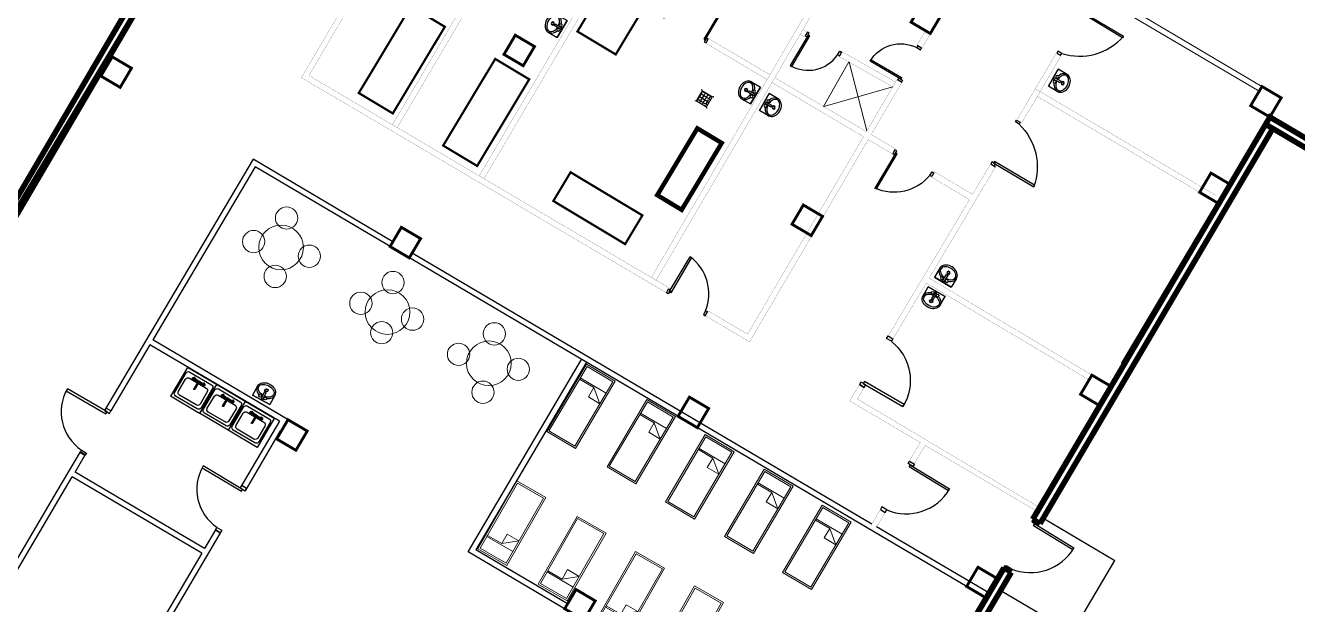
# Model space of a CAD drawing. Header units: millimetres. Extents: x 72758 to 367830, y 150032 to 293149.
# Drawn here: x 84565 to 107353, y 207848 to 218219 of the extents above; entities that cross this region are included whole.
import ezdxf

# ---------------------------------------------------------------- set-up
doc = ezdxf.new("R2010")
doc.units = ezdxf.units.MM
doc.linetypes.add('HIDDEN', pattern=[0.375, 0.25, -0.125])
for name, color, linetype in [('4', 34, 'Continuous'), ('5', 150, 'Continuous'), ('columns', 192, 'Continuous')]:
    doc.layers.add(name, color=color, linetype=linetype)

# ---------------------------------------------------------------- blocks, each defined once
blk = doc.blocks.new('Z$W@#52')
at = {"layer": 'columns', "lineweight": 0, "ltscale": 2000, "const_width": 50}
blk.add_lwpolyline([(21.53718579444103, 237.3432156166527), (224.6487432743888, 581.9381883283204), (569.243715985911, 378.8266308484599), (366.1321585060796, 34.23165813692322), (21.53718579455744, 237.3432156167983)], dxfattribs=at)
blk = doc.blocks.new('Z$W@#1548')
at = {"layer": '5', "linetype": 'Continuous', "ltscale": 2500}
blk.add_line((455.9240123830605, 500.3638539412059), (455.9240123821401, 0), dxfattribs=at)
for points in [[(191.6633826729012, 500.3638539412059), (455.9240123830605, 500.3638539412059)], [(191.6633826729012, 500.1266409573145), (455.9240123830605, 500.1266409573145)], [(455.9240123830605, 0), (455.9240123830605, 500.3638539412059)], [(191.6633826729012, 0), (455.9240123830605, 0)], [(434.3433146531097, 273.4795847740024), (238.3658959244713, 273.4795847740024)], [(238.3658959244713, 273.4795847740024), (238.3658959244713, 227.2481231086422)], [(238.3658959244713, 227.2481231086422), (434.3433146531097, 227.2481231086422)], [(434.3433146531097, 227.2481231086422), (434.3433146531097, 273.4795847740024)]]:
    blk.add_lwpolyline(points, dxfattribs=at)
for centre, radius in [((378.3496958776013, 320.5366586693563), 36.42457516299328), ((176.7733598455889, 249.7886004177853), 40.82111214782344), ((176.7733598455889, 249.7886004177853), 30.82111214782344), ((378.3496958776013, 180.4414079198614), 36.42457516299328)]:
    blk.add_circle(centre, radius, dxfattribs=at)
at = {"layer": '5', "linetype": 'Continuous', "ltscale": 2500, "extrusion": (0, 0, -1)}
for major_axis, ratio, start_param, end_param in [((-5.681651616549831e-11, 250.0633204784444), 0.7760822392178964, 2.002072519005743, 7.419320920129742), ((-2.286454693021843e-10, 216.4062869521303), 0.6661353664344177, 1.676420223309838, 7.745564261500943), ((8.772558359243043e-09, 250.0633204570291), 0.7760822392835873, 1.432506514006646, 1.477017592250542), ((-1.902244761647678e-08, 250.0633204379054), 0.7760822393419238, 1.662161065881041, 1.705705147530379)]:
    blk.add_ellipse((191.6633826726684, 250.0633204786573), major_axis=major_axis, ratio=ratio, start_param=start_param, end_param=end_param, dxfattribs=at)
blk = doc.blocks.new('Z$W@#21000')
at = {"layer": '4', "lineweight": 0, "ltscale": 2000}
for p, q in [((0, 0), (0, 1400)), ((0, 1400), (600, 1400)), ((30, 1370), (570, 1370)), ((30, 30), (30, 1370)), ((570, 1370), (570, 30)), ((600, 1400), (600, 0)), ((30, 1131.945362149185), (570, 1131.945362149185)), ((30, 1107.082933307611), (328.5094733822625, 1107.082933307611)), ((328.5094733822625, 1107.082933307611), (569.9999999998836, 912.3771652712021)), ((328.5094733822625, 1107.082933307611), (328.5094733822625, 912.3771652712021)), ((569.9999999998836, 912.3771652712021), (328.5094733822625, 912.3771652712021)), ((600, 0), (0, 0)), ((570, 30), (30, 30))]:
    blk.add_line(p, q, dxfattribs=at)
blk = doc.blocks.new('МОЙКА_2')
at = {"linetype": 'Continuous'}
blk.add_hatch(color=255, dxfattribs=at).paths.add_polyline_path([(8.863269777109963, -135.6666029775952, 0.117262035585161), (14.96662954709609, -130), (73.84660633876047, -130, 0.2558190745402343), (93.80000000000291, -149.9999999999854), (106.0316989645071, -147.3426152297179, 0.2956593259721962), (130, -126.1999999999825), (127.3426152297034, -113.9683010354347, 0.2956593259717331), (106.1999999999971, -90), (93.96830103544926, -92.65738477025297, 0.2522735819251192), (73.84660633876047, -110), (14.96662954709609, -110, 0.5345224838249685), (-14.96662954709609, -110), (-73.84660633876047, -110, 0.2558190745402356), (-93.80000000000291, -90), (-106.0316989644925, -92.65738477025297, 0.2956593259722126), (-130, -113.7999999999884), (-127.3426152297034, -126.0316989645507, 0.2956593259716889), (-106.1999999999971, -149.9999999999854), (-93.96830103544926, -147.3426152297179, 0.2522735819251193), (-73.84660633876047, -130), (-14.96662954709609, -130, 0.1172620355850331), (-8.863269777109963, -135.6666029775952), (-9.353074360871688, -264.6000000000058), (-10.63592373252322, -268.1245996811922), (-10.63592373252322, -271.8754003187933), (-9.353074360871688, -275.3999999999942), (-6.942106184607837, -278.2732799856894), (-3.693817547915387, -280.1486803044972), (0, -280.7999999999884), (3.693817547915387, -280.1486803044972), (6.942106184622389, -278.2732799856894), (9.353074360871688, -275.3999999999942), (10.63592373253778, -271.8754003187933), (10.63592373253778, -268.1245996811922), (8.863269777109963, -264.0162736275961)], flags=0)
at = {"color": 104, "linetype": 'Continuous'}
for p, q in [((-300, 0), (300, 0)), ((-300, 0), (-300, -600)), ((300, 0), (300, -600)), ((-275, -100), (-275, -500)), ((225, -49.99999999998545), (-225, -49.99999999998545)), ((-225, -200), (-225, -450)), ((175, -149.9999999999854), (-175, -149.9999999999854)), ((-130, -126.1999999999825), (-130, -113.7999999999884)), ((-126.4620193830051, -114.0240721057635), (-130, -113.7999999999884)), ((-126.4620193830051, -125.975927894222), (-130, -126.1999999999825)), ((-126.4620193830051, -126.4341204441735), (-126.4620193830051, -113.5658795558265)), ((-121.5379806169949, -113.5658795558265), (-121.5379806169949, -126.4341204441735)), ((-106.9499214380048, -115.2598383089353), (-121.5379806169949, -114.3359278942226)), ((-106.9499214380048, -124.7401616910647), (-121.5379806169949, -125.6640721057629)), ((-108.3708659010008, -118.523990489819), (-107.3612159320037, -115.75)), ((-108.3708659010008, -121.4760095101665), (-108.3708659010008, -118.523990489819)), ((-107.3612159320037, -124.2499999999854), (-108.3708659010008, -121.4760095101665)), ((-107.3612159320037, -115.75), (-105.4636946819955, -113.4886222334899)), ((-105.4636946819955, -126.5113777664956), (-107.3612159320037, -124.2499999999854)), ((-93.56587955579744, -93.53798061748967), (-106.4341204439988, -93.53798061748967)), ((-106.4341204439988, -98.46201938251033), (-93.56587955579744, -98.46201938251033)), ((-93.56587955579744, -141.5379806174897), (-106.4341204439988, -141.5379806174897)), ((-106.4341204439988, -146.4620193824958), (-93.56587955579744, -146.4620193824958)), ((-93.80000000000291, -90), (-106.1999999999971, -90)), ((-105.9759278940037, -93.53798061748967), (-106.1999999999971, -90)), ((-105.9759278940037, -146.4620193824958), (-106.1999999999971, -149.9999999999854)), ((-106.1999999999971, -149.9999999999854), (-93.80000000000291, -149.9999999999854)), ((-104.7388901119994, -113.0701561199239), (-105.6640721059957, -98.46201938251033)), ((-104.7388901119994, -126.9298438800615), (-105.6640721059957, -141.5379806174897)), ((-105.4636946819955, -113.4886222334899), (-102.9071712180012, -112.0126127233088)), ((-102.9071712180012, -127.9873872766766), (-105.4636946819955, -126.5113777664956)), ((-102.9071712180012, -112.0126127233088), (-100, -111.5)), ((-100, -128.5), (-102.9071712180012, -127.9873872766766)), ((-100, -111.5), (-97.09282878169324, -112.0126127233088)), ((-97.09282878169324, -127.9873872766766), (-100, -128.5)), ((-97.09282878169324, -112.0126127233088), (-94.53630531769886, -113.4886222334899)), ((-94.53630531769886, -126.5113777664956), (-97.09282878169324, -127.9873872766766)), ((-95.2611098875932, -113.0701561199239), (-94.33592789419345, -98.46201938251033)), ((-95.2611098875932, -126.9298438800615), (-94.33592789419345, -141.5379806174897)), ((-94.53630531769886, -113.4886222334899), (-92.63878406780714, -115.75)), ((-92.63878406780714, -124.2499999999854), (-94.53630531769886, -126.5113777664956)), ((-94.02407210579258, -93.53798061748967), (-93.80000000000291, -90)), ((-94.02407210579258, -146.4620193824958), (-93.80000000000291, -149.9999999999854)), ((-93.05007856199518, -115.2598383089353), (-78.46201938249578, -114.3359278942226)), ((-93.05007856199518, -124.7401616910647), (-78.46201938249578, -125.6640721057629)), ((-92.63878406780714, -115.75), (-91.62913409940666, -118.523990489819)), ((-91.62913409940666, -121.4760095101665), (-92.63878406780714, -124.2499999999854)), ((-91.62913409940666, -118.523990489819), (-91.62913409940666, -121.4760095101665)), ((-78.46201938249578, -126.4341204441735), (-78.46201938249578, -113.5658795558265)), ((-73.84660633880412, -110), (-14.96662954709609, -110)), ((-73.84660633880412, -130), (-14.96662954709609, -130)), ((-73.53798061750422, -113.5658795558265), (-73.53798061750422, -126.4341204441735)), ((-73.53798061750422, -114.0240721057635), (-70, -113.7999999999884)), ((-73.53798061750422, -125.975927894222), (-70, -126.1999999999825)), ((-70, -113.7999999999884), (-70, -126.1999999999825)), ((-7.794228634054889, -115.5), (-8.863269777109963, -118.4371664009814)), ((-8.863269777109963, -118.4371664009814), (-8.863269777109963, -264.016273627989)), ((-5.785088487173198, -113.1056000119133), (-7.794228634054889, -115.5)), ((-3.078181289922213, -111.5427664129238), (-5.785088487173198, -113.1056000119133)), ((0, -110.9999999999854), (-3.078181289922213, -111.5427664129238)), ((3.078181289936765, -111.5427664129238), (0, -110.9999999999854)), ((5.78508848718775, -113.1056000119133), (3.078181289936765, -111.5427664129238)), ((7.794228634054889, -115.5), (5.78508848718775, -113.1056000119133)), ((8.863269777109963, -118.4371664009814), (7.794228634054889, -115.5)), ((8.863269777109963, -264.016273627989), (8.863269777109963, -118.4371664009814)), ((14.96662954709609, -110), (73.84660633880412, -110)), ((14.96662954709609, -130), (73.84660633880412, -130)), ((70, -113.7999999999884), (70, -126.1999999999825)), ((73.53798061750422, -114.0240721057635), (70, -113.7999999999884)), ((73.53798061750422, -125.975927894222), (70, -126.1999999999825)), ((73.53798061750422, -113.5658795558265), (73.53798061750422, -126.4341204441735)), ((78.46201938251033, -126.4341204441735), (78.46201938251033, -113.5658795558265)), ((93.05007856199518, -115.2598383089353), (78.46201938251033, -114.3359278942226)), ((93.05007856199518, -124.7401616910647), (78.46201938251033, -125.6640721057629)), ((92.63878406780714, -115.75), (91.62913409940666, -118.523990489819)), ((91.62913409940666, -118.523990489819), (91.62913409940666, -121.4760095101665)), ((91.62913409940666, -121.4760095101665), (92.63878406780714, -124.2499999999854)), ((94.53630531769886, -113.4886222334899), (92.63878406780714, -115.75)), ((92.63878406780714, -124.2499999999854), (94.53630531769886, -126.5113777664956)), ((93.56587955579744, -93.53798061748967), (106.4341204439988, -93.53798061748967)), ((106.4341204439988, -98.46201938251033), (93.56587955579744, -98.46201938251033)), ((93.56587955579744, -141.5379806174897), (106.4341204439988, -141.5379806174897)), ((106.4341204439988, -146.4620193824958), (93.56587955579744, -146.4620193824958)), ((93.80000000000291, -90), (106.1999999999971, -90)), ((94.02407210580714, -93.53798061748967), (93.80000000000291, -90)), ((94.02407210580714, -146.4620193824958), (93.80000000000291, -149.9999999999854)), ((106.1999999999971, -149.9999999999854), (93.80000000000291, -149.9999999999854)), ((95.2611098875932, -113.0701561199239), (94.335927894208, -98.46201938251033)), ((95.2611098875932, -126.9298438800615), (94.335927894208, -141.5379806174897)), ((97.0928287817078, -112.0126127233088), (94.53630531769886, -113.4886222334899)), ((94.53630531769886, -126.5113777664956), (97.0928287817078, -127.9873872766766)), ((100, -111.5), (97.0928287817078, -112.0126127233088)), ((97.0928287817078, -127.9873872766766), (100, -128.5)), ((102.9071712180012, -112.0126127233088), (100, -111.5)), ((100, -128.5), (102.9071712180012, -127.9873872766766)), ((105.4636946819955, -113.4886222334899), (102.9071712180012, -112.0126127233088)), ((102.9071712180012, -127.9873872766766), (105.4636946819955, -126.5113777664956)), ((104.7388901119994, -113.0701561199239), (105.6640721059957, -98.46201938251033)), ((104.7388901119994, -126.9298438800615), (105.6640721059957, -141.5379806174897)), ((107.3612159320037, -115.75), (105.4636946819955, -113.4886222334899)), ((105.4636946819955, -126.5113777664956), (107.3612159320037, -124.2499999999854)), ((105.9759278940037, -93.53798061748967), (106.1999999999971, -90)), ((105.9759278940037, -146.4620193824958), (106.1999999999971, -149.9999999999854)), ((106.9499214380048, -115.2598383089353), (121.5379806169949, -114.3359278942226)), ((106.9499214380048, -124.7401616910647), (121.5379806169949, -125.6640721057629)), ((108.3708659010008, -118.523990489819), (107.3612159320037, -115.75)), ((107.3612159320037, -124.2499999999854), (108.3708659010008, -121.4760095101665)), ((108.3708659010008, -121.4760095101665), (108.3708659010008, -118.523990489819)), ((121.5379806169949, -113.5658795558265), (121.5379806169949, -126.4341204441735)), ((126.4620193830051, -126.4341204441735), (126.4620193830051, -113.5658795558265)), ((126.4620193830051, -114.0240721057635), (130, -113.7999999999884)), ((126.4620193830051, -125.975927894222), (130, -126.1999999999825)), ((130, -126.1999999999825), (130, -113.7999999999884)), ((225, -450), (225, -200)), ((275, -500), (275, -100)), ((-9.353074360871688, -264.6000000000058), (-10.63592373249412, -268.1245996809885)), ((-10.63592373249412, -268.1245996809885), (-10.63592373249412, -271.875400318997)), ((-10.63592373249412, -271.875400318997), (-9.353074360871688, -275.3999999999942)), ((-9.353074360871688, -275.3999999999942), (-6.942106184607837, -278.273279985995)), ((-6.942106184607837, -278.273279985995), (-3.693817547915387, -280.1486803040025)), ((-3.693817547915387, -280.1486803040025), (0, -280.7999999999884)), ((0, -280.7999999999884), (3.693817547915387, -280.1486803040025)), ((3.693817547915387, -280.1486803040025), (6.942106184607837, -278.273279985995)), ((6.942106184607837, -278.273279985995), (9.353074360871688, -275.3999999999942)), ((10.63592373249412, -268.1245996809885), (9.353074360871688, -264.6000000000058)), ((9.353074360871688, -275.3999999999942), (10.63592373249412, -271.875400318997)), ((10.63592373249412, -271.875400318997), (10.63592373249412, -268.1245996809885)), ((-300, -600), (300, -600)), ((-225, -549.9999999999854), (225, -549.9999999999854)), ((-175, -500), (175, -500))]:
    blk.add_line(p, q, dxfattribs=at)
blk.add_circle((0, -120), 0.1799999999930151, dxfattribs=at)
for centre, radius, start, end in [((-225, -100), 50, 90, 180), ((-175, -200), 50, 90, 180), ((-100, -120), 27.99999999999744, 102.440041042998, 167.5599589580469), ((-100, -120), 28.00000000000454, 192.440041041958, 257.5599589569928), ((-100, -120), 28.00000000000287, 12.44004104208071, 77.55995895799657), ((-100, -120), 27.99999999999347, 282.4400410419935, 347.5599589578951), ((0, -120), 17.99999999999669, 299.49870423111, 240.5012957688709), ((100, -120), 27.99999999999347, 102.4400410419935, 167.5599589579076), ((100, -120), 28.000000000006, 192.4400410421098, 257.5599589580097), ((100, -120), 28.00000000000454, 12.44004104195798, 77.55995895700657), ((100, -120), 27.99999999999744, 282.440041042998, 347.5599589580323), ((175, -200), 50, 0, 90), ((225, -100), 50, 0, 90), ((-175, -450), 50, 180, 270), ((175, -450), 50, 270, 360), ((-225, -500), 50, 180, 270), ((225, -500), 50, 270, 360)]:
    blk.add_arc(centre, radius, start, end, dxfattribs=at)
blk = doc.blocks.new('Z$W@#23638')
at = {"layer": '4', "linetype": 'Continuous'}
for points in [[(1148.848763274029, 921.5212443393248), (1122.818769715843, 877.9967723763548), (1209.867713639862, 825.9367852611758), (1235.897707198048, 869.4612572241458)], [(705.0964457844384, 69.55446552054491), (0, 491.2403611535265), (20.82399484654889, 526.0599387238908), (725.9204406309873, 104.3740430909384)], [(635.5419802643592, 52.05998711517896), (661.5719738224288, 95.58445907814894), (748.620917746448, 43.52447196296998), (722.5909241882619, 0)]]:
    blk.add_lwpolyline(points, close=True, dxfattribs=at)
blk.add_arc((781.1221628006315, 43.14568715565838), 900.5224428539766, 67.756127168115, 150.1590443880664, dxfattribs=at)
blk = doc.blocks.new('Z$W@#29337')
at = {"layer": '4', "linetype": 'Continuous'}
for points in [[(39.0110000007553, 39.0110000007553), (39.0110000007553, 770.9892000129839), (70.21980000135954, 770.9892000129839), (70.21980000135954, 39.0110000007553)], [(0, 78.0220000015106), (39.0110000007553, 78.0220000015106), (39.0110000007553, 0), (0, 0)], [(810.0002000137465, 78.0220000015106), (770.9892000129912, 78.0220000015106), (770.9892000129912, 0), (810.0002000137465, 0)]]:
    blk.add_lwpolyline(points, close=True, dxfattribs=at)
blk.add_arc((-45.20517554855905, -49.62579068745981), 824.9250433745183, 8.901639349489432, 84.1404947526145, dxfattribs=at)
blk = doc.blocks.new('Z$W@#14180')
at = {"layer": '4', "linetype": 'Continuous'}
for points in [[(39.0110000007553, 39.0110000007553), (39.0110000007553, 870.9892000129839), (70.21980000135954, 870.9892000129839), (70.21980000135954, 39.0110000007553)], [(0, 78.0220000015106), (39.0110000007553, 78.0220000015106), (39.0110000007553, 0), (0, 0)], [(910.0002000137465, 78.0220000015106), (870.9892000129912, 78.0220000015106), (870.9892000129912, 0), (910.0002000137465, 0)]]:
    blk.add_lwpolyline(points, close=True, dxfattribs=at)
blk.add_arc((-150.101864360855, -158.8141113444726), 1047.023655678246, 13.07341657879566, 79.59415538205263, dxfattribs=at)
blk = doc.blocks.new('A$C132F51F1')
at = {"layer": '4', "linetype": 'Continuous'}
for points in [[(759.9998380215839, 910.0000049639748), (759.9998380215839, 860.0000049639748), (859.9998380215839, 860.0000049639748), (859.9998380215839, 910.0000049639748)], [(809.9998380215875, 860.0000049639748), (-0.0001619784052309114, 860.0000049639748), (-0.0001619784052309114, 820.0000049639748), (809.9998380215875, 820.0000049639748)], [(759.9998380215839, 4.963982064509764e-06), (759.9998380215839, 50.00000496398206), (859.9998380215839, 50.00000496398206), (859.9998380215839, 4.963982064509764e-06)]]:
    blk.add_lwpolyline(points, close=True, dxfattribs=at)
blk.add_arc((809.9998380215875, 860.0000049639748), 809.9999999999927, 180, 266.4609735409952, dxfattribs=at)
blk = doc.blocks.new('ТРАП')
at = {"color": 7, "linetype": 'Continuous', "ltscale": 1000, "const_width": 30, "elevation": -4376.197963454515}
for points in [[(-145.4800370817029, 164.9502156892158), (-177.5491898566179, 191.7734365928482)], [(154.5199629182971, 164.9502156892158), (195.013433014974, 192.0429730718824)], [(-145.4800370817029, -135.0497843107842), (-182.0354536403393, -160.0958269633811)], [(154.5199629182971, -135.0497843107842), (185.6503127817923, -153.7624752962547)]]:
    blk.add_lwpolyline(points, dxfattribs=at)
at = {"color": 7, "linetype": 'Continuous', "const_width": 0.18}
for points in [[(-147.8021491708278, 159.3254448329099), (-165.5640665163446, 176.5899668443599)], [(152.1978508291722, 159.3254448329099), (181.5180264734154, 176.5899668443599)], [(-147.8021491708278, -140.6745551670901), (-184.3575657294641, -165.7205978196907)], [(152.1978508291722, -140.6745551670901), (183.3282006926675, -159.3872461525607)]]:
    blk.add_lwpolyline(points, dxfattribs=at)
at = {"color": 7, "linetype": 'Continuous', "const_width": 30, "elevation": -4376.197963454515}
blk.add_lwpolyline([(-145.4800370817029, -135.0497843107842), (154.5199629182971, -135.0497843107842), (154.5199629182971, 164.9502156892158), (-145.4800370817029, 164.9502156892158)], close=True, dxfattribs=at)
at = {"color": 7, "linetype": 'Continuous', "const_width": 0.18}
blk.add_lwpolyline([(-147.8021491708278, -140.6745551670901), (152.1978508291722, -140.6745551670901), (152.1978508291722, 159.3254448329099), (-147.8021491708278, 159.3254448329099)], close=True, dxfattribs=at)
blk = doc.blocks.new('A$C72B8649D')
at = {"linetype": 'Continuous'}
h = blk.add_hatch(dxfattribs=at)
h.set_pattern_fill('ANGLE', scale=200, style=0)
h.set_pattern_definition([(0, (253130.0742071485, -61437.47534330041), (0, 55), [40, -15, 0]), (90, (253130.0742071485, -61437.47534330041), (-55, 0), [40, -15, 0])])
h.paths.add_polyline_path([(239.8975128723541, 232.257018741584), (31.52299133472843, 232.257018741584), (31.52299133472843, 26.19435834100295), (239.8975128723541, 26.19435834100295)])
at = {"color": 7, "linetype": 'Continuous', "xscale": 0.7000000000000001, "yscale": 0.7000000000000001, "zscale": 0.7000000000000001}
blk.add_blockref('ТРАП', (133.3590172919212, 120.7292073585559, 3063.338574418161), dxfattribs=at)

msp = doc.modelspace()

# ---------------------------------------------------------------- linework, layer by layer
at = {"color": 0, "lineweight": 0, "ltscale": 2000}
for p, q in [((103751.7090514862, 218758.8106722562), (106664.5209331095, 217039.5772139262)), ((103803.608851771, 218847.4827417592), (106715.2988224794, 217125.725957104)), ((99190.94402003952, 217750.1753140623), (99140.11074526992, 217664.0412877323)), ((98862.94331630424, 216765.4297625124), (99316.11248897307, 217564.3013372133)), ((99637.38618467387, 216332.1181508722), (99322.7824508847, 217560.5203189095)), ((98864.23808007513, 216767.7122433931), (100101.1838561409, 217119.4024534412))]:
    msp.add_line(p, q, dxfattribs=at)
at = {"color": 0, "ltscale": 2000}
for p, q in [((100538.0743370169, 217863.6232928401), (100625.3033653517, 217812.2086605746)), ((100178.6314733169, 217251.3305525584), (100264.7803508249, 217200.552584012)), ((88643.00726337184, 215821.8511191653), (85981.37824970775, 211322.8762645144)), ((91147.32703602605, 214345.7521341778), (88643.00726337184, 215821.8511191653)), ((88678.25416455336, 215684.997546914), (86845.23455104523, 212586.5990908723)), ((101769.4915459185, 207968.7456441522), (88678.25416455336, 215684.997546914)), ((99725.95158667036, 209289.3295758162), (91491.9220087371, 214142.6405766979)), ((86794.31733955827, 212500.5324670933), (86093.71754766826, 211316.2912852215)), ((89116.9793746305, 211131.5063906806), (86794.31733955827, 212500.5324670933)), ((89253.90600717918, 211166.8772444883), (86845.23455104523, 212586.5990908723)), ((92496.49079144106, 208791.3160476713), (94527.6063662396, 212237.2657747874)), ((94613.75510941737, 212186.4878854174), (92633.41742398881, 208826.686901479)), ((89116.9793746305, 211131.5063906806), (88412.0992818001, 209935.6210389668)), ((89129.60952288297, 210955.9983356474), (88498.85447781079, 209885.8720452422)), ((85135.837362541, 209879.6481816592), (85549.19036261004, 210580.934546385)), ((85453.1348470134, 210221.0325856954), (85635.3391057878, 210530.156657015)), ((85221.98610571877, 209828.8702922892), (85402.35695764341, 210134.8838425176)), ((87724.10438137047, 208766.3968573557), (85402.35695764341, 210134.8838425176)), ((87774.96809931111, 208852.4950113604), (85453.1348470134, 210221.0325856954)), ((83598.2445133013, 207270.9991589282), (85135.837362541, 209879.6481816601)), ((88440.42936136026, 209983.6852806751), (88527.38761938468, 209934.2807978708)), ((83684.39325647906, 207220.2212695582), (85221.98610571877, 209828.8702922901)), ((101820.2694352885, 208054.8943873299), (99812.10142945789, 209238.5510383137)), ((88081.78551283677, 209178.1510794535), (86431.25144104299, 206378.0184259051)), ((87970.25494843081, 209183.0614325982), (87774.96809931111, 208852.4950113604)), ((87724.10438137047, 208766.3968573557), (86334.99575285718, 206415.0215849904)), ((97589.8955426031, 205789.1556744557), (92496.49079144106, 208791.3160476713)), ((94275.63429710467, 207858.729579892), (92633.41742398881, 208826.686901479))]:
    msp.add_line(p, q, dxfattribs=at)
at = {"color": 0, "linetype": 'Continuous', "ltscale": 2000}
for p, q in [((101856.575630149, 215740.036266258), (101942.493035474, 215688.8679219205)), ((99590.34167982463, 211735.8000239367), (99504.42427449964, 211786.9683682732)), ((86097.2007446374, 211314.2382153356), (86009.75919388246, 211365.7781128054)), ((86011.26915587683, 211364.888109304), (86097.41789905459, 211314.110219934)), ((85635.12195137062, 210530.2846524166), (85547.68040061567, 210581.8245498864)), ((102787.4349879279, 209400.3637959333), (104079.6661355962, 208638.6954553835)), ((87970.25494843081, 209183.0614325982), (88055.91705503792, 209134.3933455292)), ((103016.9173524157, 206835.6572999815), (104079.6661355962, 208638.6954553835)), ((102025.7666473781, 208108.132648265), (103317.9977950464, 207346.4643077152))]:
    msp.add_line(p, q, dxfattribs=at)
at = {"color": 0, "linetype": 'Continuous', "ltscale": 2000, "const_width": 100}
msp.add_lwpolyline([(73839.16938354925, 197094.0244447421), (75082.46371932805, 199670.4347572234), (73004.43664741435, 200895.267817731), (76447.8265419706, 207107.2206464736), (78875.7782492676, 205683.8674884504), (86638.30243741546, 218628.5627547894), (84114.68730817467, 220116.0348306196), (87882.35823281866, 226136.8495688559), (90293.92251313769, 224715.4226307785), (90639.1433971274, 225769.362036461), (89842.88926727057, 226490.6574864872), (90397.69846882217, 231386.7965220511), (94135.67671775643, 231430.1815598542)], dxfattribs=at)
at = {"color": 0, "lineweight": 0, "ltscale": 2000}
for points in [[(92123.44473060698, 220742.9923902275, 3, 3, 0), (91700.91980609961, 220992.0375077911, 3, 3, 0), (89508.43344989151, 217285.0763166454, 3, 3, 0), (96045.84517373994, 213431.7926106872, 0, 0, 0)], [(92072.66684123699, 220656.8436470497, 3, 3, 0), (91728.45318655123, 220859.7304476285, 3, 3, 0), (89643.23067921225, 217321.707692991, 3, 3.000000000000001, 0), (96096.62329124205, 213517.9417409087, 0, 0, 0)], [(95777.5936674691, 213705.9845415819, 3.000000000000001, 3.000000000000001, 0), (100020.7656500462, 220955.546946275, 0, 0, 0)], [(95863.74281496473, 213655.2064138986, 3.000000000000001, 3.000000000000001, 0), (100106.9147975418, 220904.7688185917, 0, 0, 0)], [(95863.74281496473, 213655.2064138986, 3.000000000000001, 3.000000000000001, 0), (99952.27772125241, 220640.5676174043, 0, 0, 0)], [(93223.50479818985, 219976.4012716161, 3, 3, 0), (91139.08625901502, 216440.0188099863, 0, 0, 0)], [(93309.65354136762, 219925.6233822461, 3, 3, 0), (91225.23500219279, 216389.2409206163, 0, 0, 0)], [(92692.98630100407, 215524.1172946133, 3, 3, 0), (94777.40496958524, 219060.4999757921, 0, 0, 0)], [(92779.13504418184, 215473.3394052433, 3, 3, 0), (94863.55371218931, 219009.7220854489, 0, 0, 0)], [(94863.55371218931, 219009.7220854489, 3, 3, 0), (92779.13504418184, 215473.3394052433, 0, 0, 0)], [(98491.05646917422, 218146.8006441509, 3.000000000000001, 3.000000000000001, 0), (98573.35873823531, 218100.160059398, 3.000000000000001, 3.000000000000001, 0), (98522.30684339826, 218014.1499247653, 3.000000000000001, 3.000000000000001, 0)], [(100690.4451714178, 218123.1793034226, 3.000000000000001, 3.000000000000001, 0), (100538.0743370169, 217863.6232928401, 0, 0, 0)], [(93340.27803372883, 218044.5475557977, 10, 10, 0), (93289.50013364956, 217958.3987944499, 0, 0, 0)], [(96802.66283504118, 217982.848414178, 3, 3, 0), (96753.68701189396, 217899.7570338268, 3, 3, 0), (97851.3075729172, 217248.9751223922, 0, 0, 0)], [(96802.66283504118, 217982.848414178, 3, 3, 0), (96802.66283504118, 217982.848414178, 3, 3, 0), (97901.69164161489, 217335.0575276604, 0, 0, 0)], [(98522.30684339826, 218014.1499247653, 3.000000000000001, 3.000000000000001, 0), (98441.7531057588, 218059.7996191224, 3.000000000000001, 3.000000000000001, 0)], [(100776.6834510724, 218072.5536269117, 3.000000000000001, 3.000000000000001, 0), (100624.3126166716, 217812.9976163292, 0, 0, 0)], [(100101.1838561409, 217119.4024534412, 3.000000000000001, 3.000000000000001, 0), (99140.11074526992, 217664.0412877323, 3.000000000000001, 3.000000000000001, 0)], [(100150.4872195554, 217206.4034784697, 3.000000000000001, 3.000000000000001, 0), (99190.94402003952, 217750.1753140623, 3.000000000000001, 3.000000000000001, 0)], [(102605.3337010547, 216998.1665778756, 3.000000000000001, 3.000000000000001, 0), (103026.3416793562, 217717.4689356638, 0, 0, 0)], [(102691.6376096039, 216947.6528632129, 3.000000000000001, 3.000000000000001, 0), (103112.8132539029, 217667.2416824307, 0, 0, 0)], [(103112.8132539029, 217667.2416824307, 3.000000000000001, 3.000000000000001, 0), (103025.1068295866, 217718.1862015668, 3.000000000000001, 3.000000000000001, 0)], [(97937.3264046089, 217197.9743469916, 3, 3, 0), (99576.70653610409, 216225.9818630433, 0, 0, 0)], [(97987.84078611725, 217284.2793948622, 3, 3, 0), (99629.82177106768, 216316.4609796181, 0, 0, 0)], [(100178.6314733169, 217251.3305525584, 3.000000000000001, 3.000000000000001, 0), (99629.82177106768, 216316.4609796181, 0, 0, 0)], [(100264.7803508249, 217200.552584012, 3.000000000000001, 3.000000000000001, 0), (99715.97064557497, 216265.6830059597, 0, 0, 0)], [(105900.7744295738, 215168.7043426661, 3.000000000000001, 3.000000000000001, 0), (102656.665442994, 217084.3639934426, 3.000000000000001, 3.000000000000001, 0), (102321.8225396891, 216522.1250971807, 3.000000000000001, 3.000000000000001, 0), (102407.7399450141, 216470.9567528432, 3.000000000000001, 3.000000000000001, 0), (102691.6376096039, 216947.6528632129, 3.000000000000001, 3.000000000000001, 0), (105850.0852980214, 215082.5032748925, 0, 0, 0)], [(99715.97064557497, 216265.6830059597, 3, 3, 0), (100151.6887128438, 216008.8615365149, 0, 0, 0)], [(99662.72481022321, 216174.9814182287, 3.000000000000001, 3.000000000000001, 0), (97536.54592175421, 212553.1432085354, 3.000000000000001, 3.000000000000001, 0), (96743.65034589742, 213020.4920205781, 0, 0, 0)], [(99576.70653610409, 216225.9818630433, 3.000000000000001, 3.000000000000001, 0), (97500.93339750089, 212690.0072990861, 0, 0, 0)], [(99662.72481022321, 216174.9814182287, 3, 3, 0), (100097.6205894091, 215917.1306485701, 0, 0, 0)], [(100151.6887128438, 216008.8615365149, 3, 3, 0), (100097.6205894091, 215917.1306485701, 3, 3, 0)], [(101942.493035474, 215688.8679219205, 3.000000000000001, 3.000000000000001, 0), (100753.7186595398, 213692.7820367729, 0, 0, 0)], [(101942.493035474, 215688.8679219205, 3.000000000000001, 3.000000000000001, 0), (100753.7186595398, 213692.7820367729, 0, 0, 0)], [(100849.8653097675, 215597.3414435359, 3, 3, 0), (100794.7355853879, 215503.8094648356, 3, 3, 0)], [(100849.8653097675, 215597.3414435359, 3, 3, 0), (101532.105581035, 215195.2145588743, 0, 0, 0)], [(101856.575630149, 215740.036266258, 3.000000000000001, 3.000000000000001, 0), (101532.105581035, 215195.2145588743, 0, 0, 0)], [(100794.7355853879, 215503.8094648356, 3.000000000000001, 3.000000000000001, 0), (101475.506672118, 215100.1786248134, 0, 0, 0)], [(101475.506672118, 215100.1786248134, 3.000000000000001, 3.000000000000001, 0), (100019.5258137371, 212655.4230014645, 3.000000000000001, 3.000000000000001, 0), (100107.0000251067, 212603.3274970548, 0, 0, 0)], [(96096.62329124112, 213517.9417409087, 10, 10, 0), (96045.84517373994, 213431.7926106872, 0, 0, 0)], [(100702.5503152023, 213606.864631447, 3.000000000000001, 3.000000000000001, 0), (100105.4432190621, 212604.254657127, 0, 0, 0)], [(100702.5503152023, 213606.864631447, 3.000000000000001, 3.000000000000001, 0), (100309.7331561568, 212947.2804391161, 0, 0, 0)], [(103617.4571159437, 211870.8839611057, 3.000000000000001, 3.000000000000001, 0), (100702.5503152023, 213606.864631447, 0, 0, 0)], [(103668.6254602812, 211956.8013664307, 3.000000000000001, 3.000000000000001, 0), (100753.7186595398, 213692.7820367729, 3.000000000000001, 3.000000000000001, 0)], [(96794.42820578825, 213106.6407137429, 10, 10, 0), (96743.65031641826, 213020.4919705642, 0, 0, 0)], [(96794.4282352674, 213106.6407637559, 3.000000000000001, 3.000000000000001, 0), (97495.99457112991, 212693.1232671039, 0, 0, 0)], [(99504.42427449964, 211786.9683682732, 3.000000000000001, 3.000000000000001, 0), (99330.90080206294, 211495.6029409189, 3.000000000000001, 3.000000000000001, 0), (100595.8989851159, 210749.6764255268, 0, 0, 0)], [(99504.42427449964, 211786.9683682732, 3.000000000000001, 3.000000000000001, 0), (99381.64391509362, 211580.8063350525, 0, 0, 0)], [(99590.34167982463, 211735.8000239367, 3.000000000000001, 3.000000000000001, 0), (99467.56132041861, 211529.637990715, 3.000000000000001, 3.000000000000001, 0), (102730.7569095745, 209586.2329854919, 3.000000000000001, 3.000000000000001, 0)], [(100595.9954974755, 210749.8384806337, 3.000000000000001, 3.000000000000001, 0), (100398.2639578144, 210417.8249855954, 3.000000000000001, 3.000000000000001, 0)], [(100682.0393143735, 210698.882395545, 3.000000000000001, 3.000000000000001, 0), (100484.1813631394, 210366.6566412589, 3.000000000000001, 3.000000000000001, 0)], [(100682.0393143735, 210698.882395545, 3.000000000000001, 3.000000000000001, 0), (102688.9385249793, 209515.4820120782, 0, 0, 0)], [(100484.1813631394, 210366.6566412589, 3.000000000000001, 3.000000000000001, 0), (100398.2639578144, 210417.8249855954, 3.000000000000001, 3.000000000000001, 0)], [(99881.36579551746, 209549.8948327359, 3.000000000000001, 3.000000000000001, 0), (99725.95158667036, 209289.3295758162, 0, 0, 0)], [(99967.28320084244, 209498.7264883984, 3.000000000000001, 3.000000000000001, 0), (99812.10142945789, 209238.5510383137, 0, 0, 0)], [(99967.28320084244, 209498.7264883984, 3.000000000000001, 3.000000000000001, 0), (99881.36579551746, 209549.8948327359, 3.000000000000001, 3.000000000000001, 0)]]:
    msp.add_lwpolyline(points, format="xyseb", dxfattribs=at)
at = {"color": 0, "ltscale": 1000}
msp.add_lwpolyline([(94453.5795631475, 218111.2569564879, 40, 40, 0), (95139.31340370898, 217699.2264965596, 40, 40, 0), (95592.54690962948, 218453.5337211778, 40, 40, 0), (94906.81306906801, 218865.5641811062, 40, 40, 0)], format="xyseb", close=True, dxfattribs=at)
at = {"color": 0, "ltscale": 2000}
for points in [[(86509.07896064047, 218704.7298022201, 100, 100, 0), (78872.40912488208, 205678.1204458009, 0, 0, 0)], [(86638.30243741546, 218628.5627547903, 100, 100, 0), (79001.63260165707, 205601.9533983711, 0, 0, 0)], [(102606.9001786915, 209375.9456001353, 100, 100, 0), (104343.2767138976, 212313.6566396067, 100, 100, 0), (104343.2767138976, 212313.6566396067, 100, 100, 0), (105866.6133949972, 214898.1189349443, 100, 100, 0), (105866.6133949972, 214898.1189349433, 100, 100, 0), (106780.6154036542, 216448.7963121412, 0, 0, 0)], [(106663.6469640658, 216250.3500161851, 100, 100, 0), (106780.615403656, 216448.796312145, 100, 100, 0), (121393.2483936531, 207835.8016937794, 0, 0, 0)], [(106780.615403656, 216448.796312145, 100, 100, 0), (106856.7822377115, 216578.019426913, 100, 100, 0), (121222.797778031, 208110.3863438917, 100, 100, 0)], [(106780.6154036579, 216448.7963121394, 100, 100, 0), (121186.5964142802, 207957.6067365371, 0, 0, 0)], [(106856.7822377124, 216578.0194269056, 100, 100, 0), (121222.79777803, 208110.3863438871, 0, 0, 0)], [(102738.4809539235, 209295.5883488525, 100, 100, 0), (104472.4998286638, 212237.4898055512, 100, 100, 0), (106909.8385184204, 216372.6294780867, 0, 0, 0)], [(105942.7802290517, 215027.3420497105, 100, 100, 0), (105942.7802290517, 215027.3420497105, 100, 100, 0), (104255.4491735419, 212191.3065914996, 100, 100, 0), (104267.1098798421, 212184.4335248396, 100, 100, 0), (102610.449966102, 209373.7777214432, 0, 0, 0)], [(102740.6294258815, 209294.2762627928, 100, 100, 0), (102604.8444136094, 209377.2010694919, 100, 100, 0)], [(90473.24634063069, 188847.466836188, 100, 100, 0), (102092.929939842, 208506.3784215804, 0, 0, 0)], [(102097.5304700184, 208503.5688473182, 100, 100, 0), (101017.3249601639, 206670.9139614543, 0, 0, 0)], [(102225.5614578399, 208425.3794747274, 100, 100, 0), (102078.4337783345, 208515.2313234638, 100, 100, 0)], [(90633.04699642409, 188757.7532005031, 100, 100, 0), (102225.5614578399, 208425.3794747274, 0, 0, 0)]]:
    msp.add_lwpolyline(points, format="xyseb", dxfattribs=at)
at = {"color": 0, "linetype": 'HIDDEN', "ltscale": 1000, "const_width": 40}
for points in [[(91469.2702106965, 218560.2606315827), (90537.05129510921, 217008.7878173115), (91145.64007860713, 216643.1107841255), (92077.85899419442, 218194.5835983958)], [(92980.5199650965, 217619.2183876494), (92048.3010495092, 216067.7455733782), (92656.88983300806, 215702.0685401922), (93589.10874859535, 217253.5413544625)]]:
    msp.add_lwpolyline(points, close=True, dxfattribs=at)
at = {"color": 0, "linetype": 'Continuous', "const_width": 80}
msp.add_lwpolyline([(96320.00076777407, 214917.2262572004), (97038.47888227378, 216112.9746416798), (96601.32355891552, 216375.6440598834), (95882.84544441581, 215179.895675404)], close=True, dxfattribs=at)
at = {"color": 0, "linetype": 'Continuous', "ltscale": 1000}
msp.add_lwpolyline([(95616.40236287017, 214817.2015299406, 40, 40, 0), (94330.6514118166, 215589.7586423056, 40, 40, 0), (94021.62856687058, 215075.4582618847, 40, 40, 0), (95307.37951792416, 214302.9011495197, 40, 40, 0)], format="xyseb", close=True, dxfattribs=at)
at = {"color": 0, "lineweight": 0, "ltscale": 2000}
for centre, radius in [((89243.4731263296, 214770.4063672172), 200.0000000000001), ((88652.57243848231, 214347.8966549421), 200.0000000000001), ((89145.30642883026, 214242.8193929708), 400.0000000000002), ((89650.41172901646, 214086.8911455972), 200.0000000000001), ((89039.17556683079, 213724.6014199071), 200.0000000000001), ((91148.97571940639, 213614.1382443076), 200.0000000000001), ((90573.25433147803, 213243.0358568933), 200.0000000000001), ((91050.80902190704, 213086.5512700612), 400.0000000000002), ((91499.989615447, 212959.5338706672), 200.0000000000001), ((90946.18035062694, 212717.2185405316), 200.0000000000001), ((92964.78110958368, 212695.5299131637), 200.0000000000001), ((92324.23381967575, 212328.7487055538), 200.0000000000001), ((92866.61441208434, 212167.9429389173), 400.0000000000002), ((93393.53343114455, 212060.8736269092), 200.0000000000001), ((92760.48355008487, 211649.7249658536), 200.0000000000001)]:
    msp.add_circle(centre, radius, dxfattribs=at)

# ---------------------------------------------------------------- block references
at = {"color": 0, "lineweight": 0, "ltscale": 2000, "xscale": -1}
for name, p, rotation in [('Z$W@#14180', (96757.45943274454, 217906.1694960278), 329.4839999982999), ('Z$W@#14180', (101856.5756301499, 215740.0362662598), 239.4840000017505), ('Z$W@#29337', (100140.7474025992, 215990.9515212364), 149.4839999975468), ('Z$W@#23638', (99854.51077391778, 211154.8472670242), 298.978921018924), ('Z$W@#21000', (93365.55380372342, 210062.5085995542), 150.1587799244894), ('Z$W@#21000', (94445.9195916719, 209427.5688535869), 150.1587799244894), ('Z$W@#21000', (95495.09488728747, 208798.8127956558), 150.1587799244894), ('Z$W@#21000', (96551.23744162743, 208181.8511981787), 150.1587799244894)]:
    msp.add_blockref(name, p, dxfattribs=dict(at, rotation=rotation))
at = {"color": 0, "lineweight": 0, "ltscale": 2000}
for p in [(100407.7234798727, 218039.7837537723), (93115.62929045514, 217462.6093674693), (85895.98508672894, 217074.8880368918), (85895.98508672894, 217074.8880368918), (106490.6500792057, 216543.7877687756), (105576.648070546, 214993.110391574), (98275.05212633323, 214421.5365403006), (91075.01196086046, 214022.2601753827), (103443.9767170065, 211374.8631781023), (96234.43479673855, 210981.187348213), (89043.89638606191, 210576.3104482666), (101403.3593874128, 207934.5139860148), (94203.31922194001, 207535.2376210978)]:
    msp.add_blockref('Z$W@#52', p, dxfattribs=at)
at = {"color": 0, "ltscale": 1000}
for p, xscale, yscale, zscale, rotation in [((93990.99152874213, 218467.3246710738), -0.7000000000536701, 0.6999999999534339, 0.7, 149.803871911747), ((103165.4424006884, 216970.4070022516), -0.7000000000131248, 0.6999999999534339, 0.7, 330.1549499293412), ((97454.94776460074, 217276.2815201171), -0.7000000000536701, 0.6999999999534339, 0.7, 149.803871911747), ((97989.76902634662, 216535.6202686587), -0.7000000000131248, 0.6999999999534339, 0.7, 330.1549499293412), ((101312.4984325116, 213803.8631509058), -0.69999999999614, 0.6999999999534339, 0.7, 58.80880933954847), ((100880.502382585, 213087.2251635464), 0.7000000000379097, 0.7000000000379097, 0.7000000000379097, 60.15920530145503), ((88790.13832325966, 211877.9316356517), 0.6999999999974135, 0.6999999999974135, 0.6999999999974135, 240.8959660970462)]:
    msp.add_blockref('Z$W@#1548', p, dxfattribs=dict(at, xscale=xscale, yscale=yscale, zscale=zscale, rotation=rotation))
at = {"color": 0, "lineweight": 0, "ltscale": 2000}
for name, p, rotation in [('Z$W@#14180', (103507.1735207924, 218505.5854020249), 239.1580713700821), ('Z$W@#29337', (96045.85068621591, 213431.7898156652), 329.4840082096983), ('Z$W@#21000', (93902.4486058607, 210948.759096453), 329.4286777680547), ('Z$W@#21000', (94982.81439381011, 210313.8193504857), 329.4286777680547), ('Z$W@#21000', (96031.98968942475, 209685.0632925555), 329.4286777680547), ('Z$W@#23638', (101124.6225284628, 210409.5615807101), 179.4690224699242), ('Z$W@#21000', (97088.1322437647, 209068.1016950775), 329.4286777680547), ('Z$W@#21000', (98127.40981458977, 208422.5903639141), 329.4286777680547), ('Z$W@#23638', (103352.0154365274, 209355.4745153058), 179.4690224699242)]:
    msp.add_blockref(name, p, dxfattribs=dict(at, rotation=rotation))
at = {"color": 0, "linetype": 'Continuous', "ltscale": 2000}
for p, xscale, yscale, zscale, rotation in [((98844.29052630358, 217161.5709026707), 0.7802200000363122, 0.7802200000363122, 0.7802200000363122, 59.48399999644936), ((100039.5411584444, 218157.0386216752), -0.7802199999602814, 0.780220000015106, 0.78022, 149.5156926103839), ((84878.03770333354, 210954.9945398457), 1.014285999946048, 1.014285999946048, 1.014285999946048, 329.8497195631151), ((87305.08878079255, 209578.4008971993), 1.014285999959177, 1.014285999959177, 1.014285999959177, 329.4095019407964)]:
    msp.add_blockref('A$C132F51F1', p, dxfattribs=dict(at, xscale=xscale, yscale=yscale, zscale=zscale, rotation=rotation))
at = {"color": 0, "xscale": -1, "rotation": 328.9999999977074}
msp.add_blockref('A$C72B8649D', (96775.10361102235, 216721.048911822), dxfattribs=at)
at = {"color": 0, "linetype": 'Continuous', "xscale": -1, "rotation": 329.4306936045224}
for p in [(87729.50714856305, 211941.0851227557), (88245.27873001911, 211637.0784558551), (88761.88748956949, 211331.930312233)]:
    msp.add_blockref('МОЙКА_2', p, dxfattribs=at)

doc.saveas('drawing.dxf')
